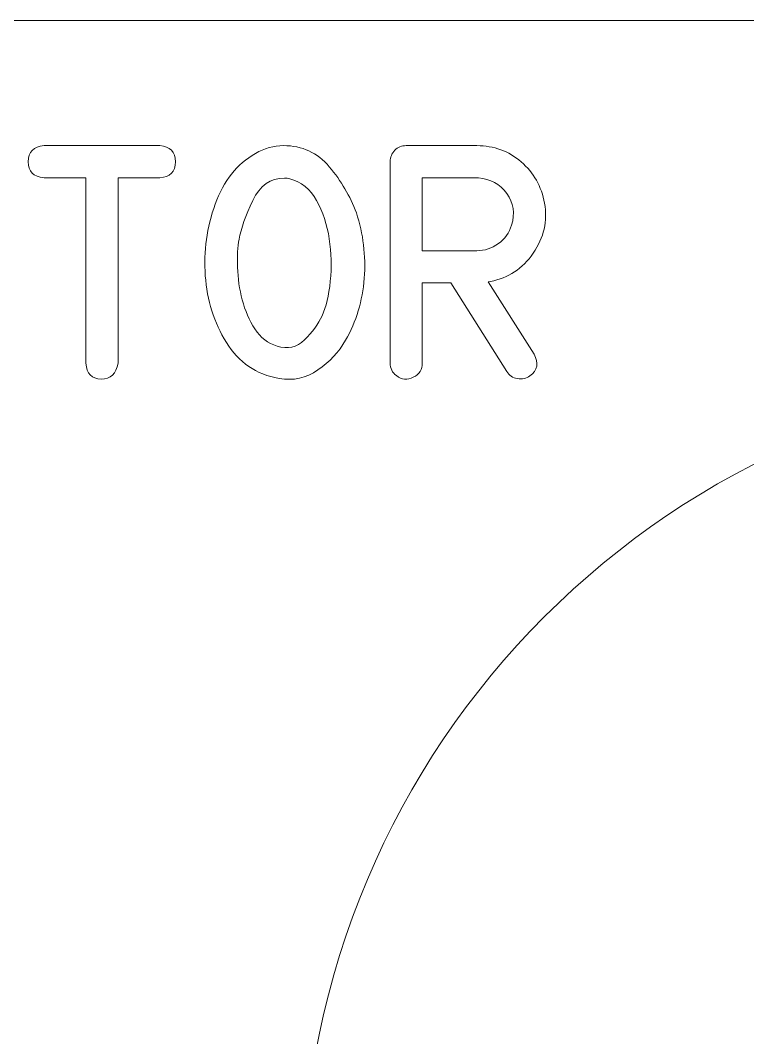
# Model space of a CAD drawing. Header units: millimetres. Extents: x -213 to 146, y -128 to 100.
# Drawn here: x 12.29 to 27.69, y -74.96 to -53.43 of the extents above; entities that cross this region are included whole.
import ezdxf

# ---------------------------------------------------------------- set-up
doc = ezdxf.new("R2010")
doc.units = ezdxf.units.MM
doc.header["$MEASUREMENT"] = 0
doc.layers.add('CUT', color=7, linetype='Continuous')
doc.layers.add('Engrave', color=7, linetype='Continuous')

msp = doc.modelspace()

# ---------------------------------------------------------------- linework, layer by layer
at = {"layer": 'CUT', "color": 250, "lineweight": 9}
msp.add_ellipse((35.7609, -78.4209), major_axis=(0, 17.5001), ratio=0.9999943, dxfattribs=at)
msp.add_open_spline([(44.8641, -128.0302), (44.8641, -128.0302), (65.7599, -128.0302), (65.7599, -128.0302), (65.7599, -128.0302), (66.158, -128.03), (66.5397, -127.8716), (66.821, -127.5899), (66.821, -127.5899), (67.1023, -127.3083), (67.2602, -126.9283), (67.2599, -126.5302), (67.2599, -126.5302), (67.2599, -126.5302), (67.2599, -114.5427), (67.2599, -114.5427), (67.2599, -114.5427), (67.2589, -112.9524), (67.8897, -111.4269), (69.0135, -110.3017), (69.0135, -110.3017), (70.1373, -109.1764), (71.6696, -108.5437), (73.2599, -108.5427), (73.2599, -108.5427), (73.2599, -108.5427), (75.7224, -108.5427), (75.7224, -108.5427), (75.7224, -108.5427), (76.1205, -108.5425), (76.5022, -108.3841), (76.7835, -108.1024), (76.7835, -108.1024), (77.0648, -107.8208), (77.2227, -107.4408), (77.2224, -107.0427), (77.2224, -107.0427), (77.2224, -107.0427), (77.2224, -74.4177), (77.2224, -74.4177), (77.2224, -74.4177), (77.2222, -74.0196), (77.0638, -73.638), (76.7821, -73.3567), (76.7821, -73.3567), (76.5005, -73.0754), (76.1205, -72.9175), (75.7224, -72.9177), (75.7224, -72.9177), (75.7224, -72.9177), (73.2599, -72.9177), (73.2599, -72.9177), (73.2599, -72.9177), (71.6696, -72.9187), (70.1441, -72.288), (69.0189, -71.1642), (69.0189, -71.1642), (67.8937, -70.0404), (67.2609, -68.508), (67.2599, -66.9177), (67.2599, -66.9177), (67.2599, -66.9177), (67.2599, -54.9302), (67.2599, -54.9302), (67.2599, -54.9302), (67.2597, -54.5321), (67.1013, -54.1505), (66.8196, -53.8692), (66.8196, -53.8692), (66.538, -53.5879), (66.158, -53.43), (65.7599, -53.4302), (65.7599, -53.4302), (65.7599, -53.4302), (-55.7651, -53.4302), (-55.7651, -53.4302), (-55.7651, -53.4302), (-56.1631, -53.4305), (-56.5448, -53.5889), (-56.8261, -53.8705), (-56.8261, -53.8705), (-57.1074, -54.1522), (-57.2653, -54.5321), (-57.2651, -54.9302), (-57.2651, -54.9302), (-57.2651, -54.9302), (-57.2651, -66.9177), (-57.2651, -66.9177), (-57.2651, -66.9177), (-57.2641, -68.508), (-57.8948, -70.0336), (-59.0186, -71.1588), (-59.0186, -71.1588), (-60.1424, -72.284), (-61.6748, -72.9167), (-63.2651, -72.9177), (-63.2651, -72.9177), (-63.2651, -72.9177), (-65.7276, -72.9177), (-65.7276, -72.9177), (-65.7276, -72.9177), (-66.1256, -72.918), (-66.5073, -73.0764), (-66.7886, -73.358), (-66.7886, -73.358), (-67.0699, -73.6397), (-67.2278, -74.0196), (-67.2276, -74.4177), (-67.2276, -74.4177), (-67.2276, -74.4177), (-67.2276, -107.0427), (-67.2276, -107.0427), (-67.2276, -107.0427), (-67.2273, -107.4408), (-67.0689, -107.8225), (-66.7873, -108.1038), (-66.7873, -108.1038), (-66.5056, -108.3851), (-66.1256, -108.543), (-65.7276, -108.5427), (-65.7276, -108.5427), (-65.7276, -108.5427), (-63.2651, -108.5427), (-63.2651, -108.5427), (-63.2651, -108.5427), (-61.6748, -108.5417), (-60.1492, -109.1725), (-59.024, -110.2963), (-59.024, -110.2963), (-57.8988, -111.4201), (-57.2661, -112.9524), (-57.2651, -114.5427), (-57.2651, -114.5427), (-57.2651, -114.5427), (-57.2651, -126.5302), (-57.2651, -126.5302), (-57.2651, -126.5302), (-57.2648, -126.9283), (-57.1064, -127.31), (-56.8248, -127.5913), (-56.8248, -127.5913), (-56.5431, -127.8726), (-56.1631, -128.0305), (-55.7651, -128.0302), (-55.7651, -128.0302), (-55.7651, -128.0302), (44.8641, -128.0302), (44.8641, -128.0302)], degree=3, knots=[0, 0, 0, 0, 0.0263158, 0.0263158, 0.0263158, 0.0263158, 0.0526316, 0.0526316, 0.0526316, 0.0526316, 0.0789474, 0.0789474, 0.0789474, 0.0789474, 0.1052632, 0.1052632, 0.1052632, 0.1052632, 0.1315789, 0.1315789, 0.1315789, 0.1315789, 0.1578947, 0.1578947, 0.1578947, 0.1578947, 0.1842105, 0.1842105, 0.1842105, 0.1842105, 0.2105263, 0.2105263, 0.2105263, 0.2105263, 0.2368421, 0.2368421, 0.2368421, 0.2368421, 0.2631579, 0.2631579, 0.2631579, 0.2631579, 0.2894737, 0.2894737, 0.2894737, 0.2894737, 0.3157895, 0.3157895, 0.3157895, 0.3157895, 0.3421053, 0.3421053, 0.3421053, 0.3421053, 0.3684211, 0.3684211, 0.3684211, 0.3684211, 0.3947368, 0.3947368, 0.3947368, 0.3947368, 0.4210526, 0.4210526, 0.4210526, 0.4210526, 0.4473684, 0.4473684, 0.4473684, 0.4473684, 0.4736842, 0.4736842, 0.4736842, 0.4736842, 0.5, 0.5, 0.5, 0.5, 0.5263158, 0.5263158, 0.5263158, 0.5263158, 0.5526316, 0.5526316, 0.5526316, 0.5526316, 0.5789474, 0.5789474, 0.5789474, 0.5789474, 0.6052632, 0.6052632, 0.6052632, 0.6052632, 0.6315789, 0.6315789, 0.6315789, 0.6315789, 0.6578947, 0.6578947, 0.6578947, 0.6578947, 0.6842105, 0.6842105, 0.6842105, 0.6842105, 0.7105263, 0.7105263, 0.7105263, 0.7105263, 0.7368421, 0.7368421, 0.7368421, 0.7368421, 0.7631579, 0.7631579, 0.7631579, 0.7631579, 0.7894737, 0.7894737, 0.7894737, 0.7894737, 0.8157895, 0.8157895, 0.8157895, 0.8157895, 0.8421053, 0.8421053, 0.8421053, 0.8421053, 0.8684211, 0.8684211, 0.8684211, 0.8684211, 0.8947368, 0.8947368, 0.8947368, 0.8947368, 0.9210526, 0.9210526, 0.9210526, 0.9210526, 0.9473684, 0.9473684, 0.9473684, 0.9473684, 1, 1, 1, 1], dxfattribs=at)
at = {"layer": 'Engrave', "color": 240, "lineweight": 9}
for points, knots in [([(13.6777, -60.683), (13.6777, -60.683), (13.6777, -56.7616), (13.6777, -56.7616), (13.6777, -56.7616), (13.6777, -56.7616), (12.7928, -56.7616), (12.7928, -56.7616), (12.7928, -56.7616), (12.5681, -56.7443), (12.4553, -56.6307), (12.4561, -56.4233), (12.4561, -56.4233), (12.4569, -56.215), (12.5697, -56.1006), (12.7928, -56.0817), (12.7928, -56.0817), (12.7928, -56.0817), (15.2408, -56.0817), (15.2408, -56.0817), (15.2408, -56.0817), (15.4622, -56.099), (15.5742, -56.2134), (15.575, -56.4233), (15.575, -56.4233), (15.5758, -56.6324), (15.4639, -56.746), (15.2408, -56.7616), (15.2408, -56.7616), (15.2408, -56.7616), (14.3584, -56.7616), (14.3584, -56.7616), (14.3584, -56.7616), (14.3584, -56.7616), (14.3584, -60.683), (14.3584, -60.683), (14.3584, -60.683), (14.3213, -60.911), (14.2028, -61.0238), (14.002, -61.0205), (14.002, -61.0205), (13.8019, -61.0172), (13.6941, -60.9044), (13.6777, -60.683)], [0, 0, 0, 0, 0.0833333, 0.0833333, 0.0833333, 0.0833333, 0.1666667, 0.1666667, 0.1666667, 0.1666667, 0.25, 0.25, 0.25, 0.25, 0.3333333, 0.3333333, 0.3333333, 0.3333333, 0.4166667, 0.4166667, 0.4166667, 0.4166667, 0.5, 0.5, 0.5, 0.5, 0.5833333, 0.5833333, 0.5833333, 0.5833333, 0.6666667, 0.6666667, 0.6666667, 0.6666667, 0.75, 0.75, 0.75, 0.75, 0.8333333, 0.8333333, 0.8333333, 0.8333333, 1, 1, 1, 1]), ([(19.4034, -57.5024), (19.5507, -57.9477), (19.6067, -58.4095), (19.5704, -58.8886), (19.5704, -58.8886), (19.5342, -59.3676), (19.4025, -59.8047), (19.1762, -60.2007), (19.1762, -60.2007), (19.0329, -60.4468), (18.8379, -60.6559), (18.5901, -60.8279), (18.5901, -60.8279), (18.3423, -60.9999), (18.0691, -61.06), (17.7703, -61.0082), (17.7703, -61.0082), (17.283, -60.9234), (16.9101, -60.669), (16.6516, -60.2468), (16.6516, -60.2468), (16.3923, -59.8237), (16.2442, -59.3528), (16.2063, -58.8343), (16.2063, -58.8343), (16.1684, -58.3157), (16.2384, -57.8111), (16.4162, -57.3189), (16.4162, -57.3189), (16.594, -56.8266), (16.8772, -56.4694), (17.2665, -56.2455), (17.2665, -56.2455), (17.4558, -56.136), (17.655, -56.0817), (17.8616, -56.0817), (17.8616, -56.0817), (18.2575, -56.0817), (18.5802, -56.2307), (18.8313, -56.5287), (18.8313, -56.5287), (19.0823, -56.8275), (19.2725, -57.1518), (19.4034, -57.5024)], [0, 0, 0, 0, 0.0833333, 0.0833333, 0.0833333, 0.0833333, 0.1666667, 0.1666667, 0.1666667, 0.1666667, 0.25, 0.25, 0.25, 0.25, 0.3333333, 0.3333333, 0.3333333, 0.3333333, 0.4166667, 0.4166667, 0.4166667, 0.4166667, 0.5, 0.5, 0.5, 0.5, 0.5833333, 0.5833333, 0.5833333, 0.5833333, 0.6666667, 0.6666667, 0.6666667, 0.6666667, 0.75, 0.75, 0.75, 0.75, 0.8333333, 0.8333333, 0.8333333, 0.8333333, 1, 1, 1, 1]), ([(23.1651, -60.497), (23.268, -60.6789), (23.2392, -60.8312), (23.0787, -60.9555), (23.0787, -60.9555), (23.0013, -61.0098), (22.9124, -61.0287), (22.812, -61.0106), (22.812, -61.0106), (22.7115, -60.9933), (22.6383, -60.9431), (22.5914, -60.8616), (22.5914, -60.8616), (22.5914, -60.8616), (21.4028, -58.9824), (21.4028, -58.9824), (21.4028, -58.9824), (21.4028, -58.9824), (20.7994, -58.9824), (20.7994, -58.9824), (20.7994, -58.9824), (20.7994, -58.9824), (20.7994, -60.6805), (20.7994, -60.6805), (20.7994, -60.6805), (20.7994, -60.8205), (20.736, -60.9209), (20.6093, -60.9835), (20.6093, -60.9835), (20.4817, -61.0452), (20.3631, -61.0337), (20.252, -60.9481), (20.252, -60.9481), (20.1639, -60.8822), (20.1195, -60.7933), (20.1195, -60.6805), (20.1195, -60.6805), (20.1195, -60.6805), (20.1195, -56.4192), (20.1195, -56.4192), (20.1195, -56.4192), (20.1195, -56.3262), (20.1524, -56.2463), (20.2175, -56.1805), (20.2175, -56.1805), (20.2825, -56.1146), (20.3623, -56.0817), (20.457, -56.0817), (20.457, -56.0817), (20.457, -56.0817), (21.9543, -56.0817), (21.9543, -56.0817), (21.9543, -56.0817), (22.3148, -56.0817), (22.6276, -56.1961), (22.8926, -56.4249), (22.8926, -56.4249), (23.1577, -56.6546), (23.3231, -56.9452), (23.3873, -57.2975), (23.3873, -57.2975), (23.4548, -57.6753), (23.375, -58.0284), (23.147, -58.3568), (23.147, -58.3568), (22.9198, -58.6861), (22.6177, -58.8853), (22.2415, -58.9561), (22.2415, -58.9561), (22.2415, -58.9561), (22.1954, -58.9635), (22.1954, -58.9635), (22.1954, -58.9635), (22.1954, -58.9635), (23.1651, -60.497), (23.1651, -60.497)], [0, 0, 0, 0, 0.05, 0.05, 0.05, 0.05, 0.1, 0.1, 0.1, 0.1, 0.15, 0.15, 0.15, 0.15, 0.2, 0.2, 0.2, 0.2, 0.25, 0.25, 0.25, 0.25, 0.3, 0.3, 0.3, 0.3, 0.35, 0.35, 0.35, 0.35, 0.4, 0.4, 0.4, 0.4, 0.45, 0.45, 0.45, 0.45, 0.5, 0.5, 0.5, 0.5, 0.55, 0.55, 0.55, 0.55, 0.6, 0.6, 0.6, 0.6, 0.65, 0.65, 0.65, 0.65, 0.7, 0.7, 0.7, 0.7, 0.75, 0.75, 0.75, 0.75, 0.8, 0.8, 0.8, 0.8, 0.85, 0.85, 0.85, 0.85, 0.9, 0.9, 0.9, 0.9, 1, 1, 1, 1]), ([(17.8814, -56.7665), (17.5859, -56.7665), (17.362, -56.9254), (17.2097, -57.244), (17.2097, -57.244), (17.0574, -57.5625), (16.9619, -57.8342), (16.9216, -58.0589), (16.9216, -58.0589), (16.8911, -58.2235), (16.8796, -58.4219), (16.8879, -58.6548), (16.8879, -58.6548), (16.8961, -58.8878), (16.9298, -59.1182), (16.9891, -59.3454), (16.9891, -59.3454), (17.0484, -59.5734), (17.1381, -59.7784), (17.2566, -59.9603), (17.2566, -59.9603), (17.376, -60.143), (17.5315, -60.264), (17.7242, -60.3233), (17.7242, -60.3233), (17.9497, -60.3941), (18.144, -60.3496), (18.3069, -60.19), (18.3069, -60.19), (18.4699, -60.0294), (18.5934, -59.8599), (18.6773, -59.6796), (18.6773, -59.6796), (18.7621, -59.4944), (18.8206, -59.2524), (18.8519, -58.9511), (18.8519, -58.9511), (18.8831, -58.6507), (18.8757, -58.3503), (18.8304, -58.0506), (18.8304, -58.0506), (18.7844, -57.751), (18.6946, -57.481), (18.5613, -57.2407), (18.5613, -57.2407), (18.4279, -57.0003), (18.2378, -56.8472), (17.9925, -56.7814), (17.9925, -56.7814), (17.9604, -56.7715), (17.9234, -56.7665), (17.8814, -56.7665)], [0, 0, 0, 0, 0.0714286, 0.0714286, 0.0714286, 0.0714286, 0.1428571, 0.1428571, 0.1428571, 0.1428571, 0.2142857, 0.2142857, 0.2142857, 0.2142857, 0.2857143, 0.2857143, 0.2857143, 0.2857143, 0.3571429, 0.3571429, 0.3571429, 0.3571429, 0.4285714, 0.4285714, 0.4285714, 0.4285714, 0.5, 0.5, 0.5, 0.5, 0.5714286, 0.5714286, 0.5714286, 0.5714286, 0.6428571, 0.6428571, 0.6428571, 0.6428571, 0.7142857, 0.7142857, 0.7142857, 0.7142857, 0.7857143, 0.7857143, 0.7857143, 0.7857143, 0.8571429, 0.8571429, 0.8571429, 0.8571429, 1, 1, 1, 1]), ([(21.9543, -58.305), (22.1189, -58.305), (22.2703, -58.2556), (22.4095, -58.1552), (22.4095, -58.1552), (22.5486, -58.0556), (22.6416, -57.9255), (22.6901, -57.765), (22.6901, -57.765), (22.7659, -57.5172), (22.7313, -57.2934), (22.5864, -57.0933), (22.5864, -57.0933), (22.4416, -56.8933), (22.2424, -56.783), (21.9888, -56.7616), (21.9888, -56.7616), (21.9888, -56.7616), (20.7994, -56.7616), (20.7994, -56.7616), (20.7994, -56.7616), (20.7994, -56.7616), (20.7994, -58.305), (20.7994, -58.305), (20.7994, -58.305), (20.7994, -58.305), (21.9543, -58.305), (21.9543, -58.305)], [0, 0, 0, 0, 0.125, 0.125, 0.125, 0.125, 0.25, 0.25, 0.25, 0.25, 0.375, 0.375, 0.375, 0.375, 0.5, 0.5, 0.5, 0.5, 0.625, 0.625, 0.625, 0.625, 0.75, 0.75, 0.75, 0.75, 1, 1, 1, 1])]:
    msp.add_open_spline(points, degree=3, knots=knots, dxfattribs=at)

doc.saveas('drawing.dxf')
